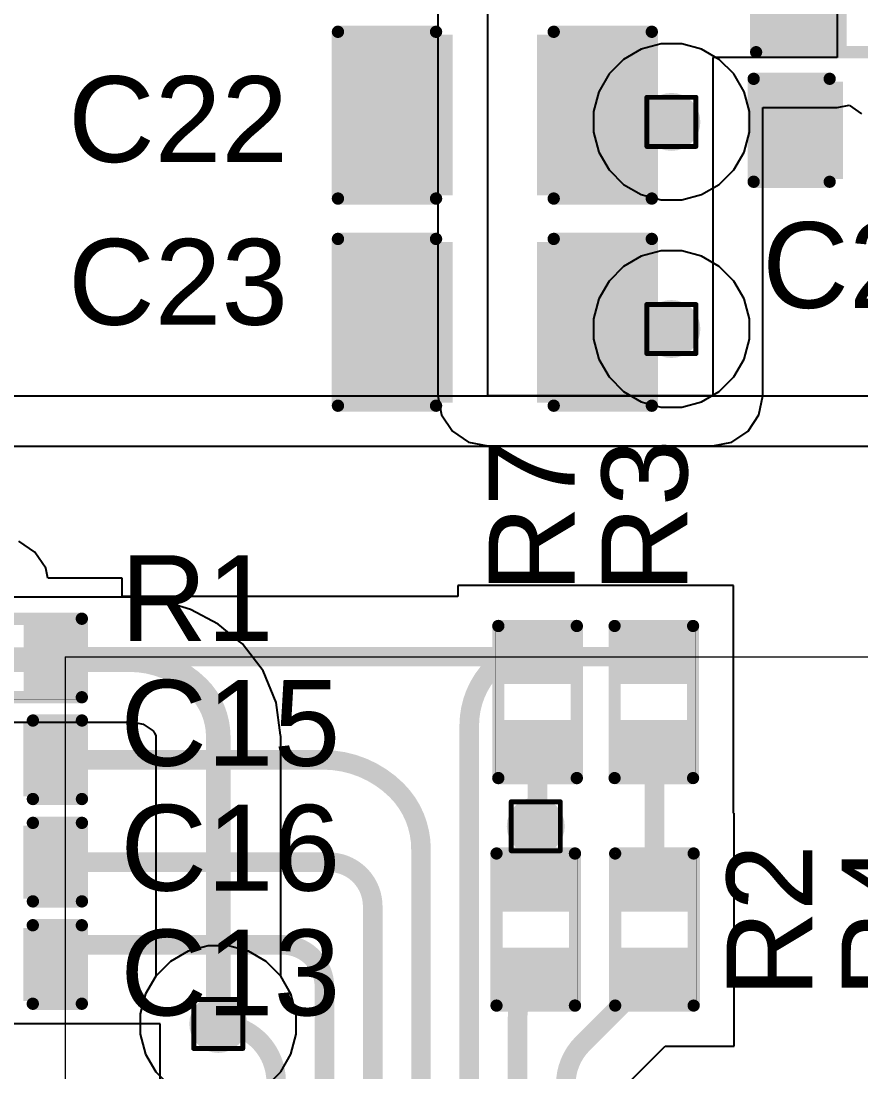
# Model space of a CAD drawing. Header units: inches. Extents: x -36 to 438, y -63 to 73.
# Drawn here: x 6.37 to 15.07, y 29.89 to 40.77 of the extents above; entities that cross this region are included whole.
import ezdxf

# ---------------------------------------------------------------- set-up
doc = ezdxf.new("R2010")
doc.units = ezdxf.units.IN
for name, color, linetype in [('Bottom Layer', 5, 'Continuous'), ('Drill Drawing', 1, 'Continuous'), ('Fabrication', 76, 'Continuous'), ('Ground', 16, 'Continuous'), ('Power 3V3', 76, 'Continuous'), ('Top Layer', 1, 'Continuous'), ('Top Overlay', 2, 'Continuous'), ('Top Paste', 8, 'Continuous'), ('Top Solder', 216, 'Continuous'), ('Via Holes', 16, 'Continuous')]:
    doc.layers.add(name, color=color, linetype=linetype)
doc.styles.add('Arial', font='', dxfattribs={"height": 0.2})
doc.styles.get('Arial').set_extended_font_data('Arial')

msp = doc.modelspace()

# ---------------------------------------------------------------- hatches: boundary and pattern name
at = {"layer": 'Bottom Layer'}
h = msp.add_hatch(color=5, dxfattribs=at)
edge = h.paths.add_edge_path()
edge.add_arc((13.106, 39.724), 0.3, 0, 360)
h = msp.add_hatch(color=5, dxfattribs=at)
edge = h.paths.add_edge_path()
edge.add_arc((13.106, 37.579), 0.3, 0, 360)
h = msp.add_hatch(color=5, dxfattribs=at)
edge = h.paths.add_edge_path()
edge.add_arc((11.701, 32.43), 0.3, 0, 360)
h = msp.add_hatch(color=5, dxfattribs=at)
edge = h.paths.add_edge_path()
edge.add_arc((8.412, 30.383), 0.3, 0, 360)
at = {"layer": 'Ground'}
h = msp.add_hatch(color=16, dxfattribs=at)
edge = h.paths.add_edge_path()
edge.add_arc((13.106, 39.724), 0.3, 0, 360)
h = msp.add_hatch(color=16, dxfattribs=at)
edge = h.paths.add_edge_path()
edge.add_arc((13.106, 37.579), 0.3, 0, 360)
h = msp.add_hatch(color=16, dxfattribs=at)
edge = h.paths.add_edge_path()
edge.add_arc((11.701, 32.43), 0.3, 0, 360)
h = msp.add_hatch(color=16, dxfattribs=at)
edge = h.paths.add_edge_path()
edge.add_arc((8.412, 30.383), 0.3, 0, 360)
at = {"layer": 'Power 3V3'}
h = msp.add_hatch(color=76, dxfattribs=at)
edge = h.paths.add_edge_path()
edge.add_arc((13.106, 39.724), 0.3, 0, 360)
h = msp.add_hatch(color=76, dxfattribs=at)
edge = h.paths.add_edge_path()
edge.add_arc((13.106, 37.579), 0.3, 0, 360)
h = msp.add_hatch(color=76, dxfattribs=at)
edge = h.paths.add_edge_path()
edge.add_arc((11.701, 32.43), 0.3, 0, 360)
h = msp.add_hatch(color=76, dxfattribs=at)
edge = h.paths.add_edge_path()
edge.add_arc((8.412, 30.383), 0.3, 0, 360)
at = {"layer": 'Top Layer'}
for points in [[(14.06, 40.535), (14.06, 41.424), (14.822, 41.424), (14.822, 40.535)], [(9.753, 40.556), (10.769, 40.556), (10.769, 39.032), (9.753, 39.032)], [(11.785, 40.556), (12.801, 40.556), (12.801, 39.032), (11.785, 39.032)], [(14.822, 40.082), (14.822, 39.193), (14.06, 39.193), (14.06, 40.082)], [(9.753, 38.411), (10.769, 38.411), (10.769, 36.887), (9.753, 36.887)], [(11.785, 38.411), (12.801, 38.411), (12.801, 36.887), (11.785, 36.887)], [(6.453, 33.855), (6.453, 34.49), (6.91, 34.49), (6.91, 33.855)], [(11.402, 34.415), (12.037, 34.415), (12.037, 33.958), (11.402, 33.958)], [(13.241, 33.958), (12.606, 33.958), (12.606, 34.415), (13.241, 34.415)], [(6.454, 32.801), (6.454, 33.436), (6.911, 33.436), (6.911, 32.801)], [(11.402, 33.475), (12.037, 33.475), (12.037, 33.018), (11.402, 33.018)], [(13.241, 33.018), (12.606, 33.018), (12.606, 33.475), (13.241, 33.475)], [(6.454, 31.741), (6.454, 32.376), (6.911, 32.376), (6.911, 31.741)], [(12.018, 31.602), (11.383, 31.602), (11.383, 32.059), (12.018, 32.059)], [(13.248, 31.602), (12.613, 31.602), (12.613, 32.059), (13.248, 32.059)], [(6.453, 30.681), (6.453, 31.316), (6.91, 31.316), (6.91, 30.681)], [(12.018, 30.662), (11.383, 30.662), (11.383, 31.119), (12.018, 31.119)], [(13.248, 30.662), (12.613, 30.662), (12.613, 31.119), (13.248, 31.119)]]:
    msp.add_hatch(color=1, dxfattribs=at).paths.add_polyline_path(points)
h = msp.add_hatch(color=1, dxfattribs=at)
edge = h.paths.add_edge_path()
edge.add_arc((13.106, 39.724), 0.3, 0, 360)
h = msp.add_hatch(color=1, dxfattribs=at)
edge = h.paths.add_edge_path()
edge.add_arc((13.106, 37.579), 0.3, 0, 360)
h = msp.add_hatch(color=1, dxfattribs=at)
edge = h.paths.add_edge_path()
edge.add_arc((11.701, 32.43), 0.3, 0, 360)
h = msp.add_hatch(color=1, dxfattribs=at)
edge = h.paths.add_edge_path()
edge.add_arc((8.412, 30.383), 0.3, 0, 360)
at = {"layer": 'Top Paste'}
for points in [[(14.06, 40.535), (14.06, 41.424), (14.822, 41.424), (14.822, 40.535)], [(9.753, 40.556), (10.769, 40.556), (10.769, 39.032), (9.753, 39.032)], [(11.785, 40.556), (12.801, 40.556), (12.801, 39.032), (11.785, 39.032)], [(14.822, 40.082), (14.822, 39.193), (14.06, 39.193), (14.06, 40.082)], [(9.753, 38.411), (10.769, 38.411), (10.769, 36.887), (9.753, 36.887)], [(11.785, 38.411), (12.801, 38.411), (12.801, 36.887), (11.785, 36.887)], [(6.453, 33.855), (6.453, 34.49), (6.91, 34.49), (6.91, 33.855)], [(11.402, 34.415), (12.037, 34.415), (12.037, 33.958), (11.402, 33.958)], [(13.241, 33.958), (12.606, 33.958), (12.606, 34.415), (13.241, 34.415)], [(6.454, 32.801), (6.454, 33.436), (6.911, 33.436), (6.911, 32.801)], [(11.402, 33.475), (12.037, 33.475), (12.037, 33.018), (11.402, 33.018)], [(13.241, 33.018), (12.606, 33.018), (12.606, 33.475), (13.241, 33.475)], [(6.454, 31.741), (6.454, 32.376), (6.911, 32.376), (6.911, 31.741)], [(12.018, 31.602), (11.383, 31.602), (11.383, 32.059), (12.018, 32.059)], [(13.248, 31.602), (12.613, 31.602), (12.613, 32.059), (13.248, 32.059)], [(6.453, 30.681), (6.453, 31.316), (6.91, 31.316), (6.91, 30.681)], [(12.018, 30.662), (11.383, 30.662), (11.383, 31.119), (12.018, 31.119)], [(13.248, 30.662), (12.613, 30.662), (12.613, 31.119), (13.248, 31.119)]]:
    msp.add_hatch(color=8, dxfattribs=at).paths.add_polyline_path(points)
at = {"layer": 'Top Solder'}
for points in [[(13.958, 40.434), (13.958, 41.526), (14.923, 41.526), (14.923, 40.434)], [(9.683, 40.626), (10.839, 40.626), (10.839, 38.962), (9.683, 38.962)], [(11.715, 40.626), (12.871, 40.626), (12.871, 38.962), (11.715, 38.962)], [(14.882, 40.142), (14.882, 39.133), (14, 39.133), (14, 40.142)], [(9.683, 38.481), (10.839, 38.481), (10.839, 36.817), (9.683, 36.817)], [(11.715, 38.481), (12.871, 38.481), (12.871, 36.817), (11.715, 36.817)], [(6.398, 33.8), (6.398, 34.545), (6.965, 34.545), (6.965, 33.8)], [(11.347, 34.47), (12.092, 34.47), (12.092, 33.903), (11.347, 33.903)], [(13.296, 33.903), (12.551, 33.903), (12.551, 34.47), (13.296, 34.47)], [(11.347, 33.53), (12.092, 33.53), (12.092, 32.963), (11.347, 32.963)], [(13.296, 32.963), (12.551, 32.963), (12.551, 33.53), (13.296, 33.53)], [(6.394, 32.741), (6.394, 33.496), (6.971, 33.496), (6.971, 32.741)], [(6.394, 31.681), (6.394, 32.436), (6.971, 32.436), (6.971, 31.681)], [(12.073, 31.547), (11.328, 31.547), (11.328, 32.114), (12.073, 32.114)], [(13.303, 31.547), (12.558, 31.547), (12.558, 32.114), (13.303, 32.114)], [(6.393, 30.621), (6.393, 31.376), (6.97, 31.376), (6.97, 30.621)], [(12.073, 30.607), (11.328, 30.607), (11.328, 31.174), (12.073, 31.174)], [(13.303, 30.607), (12.558, 30.607), (12.558, 31.174), (13.303, 31.174)]]:
    msp.add_hatch(color=216, dxfattribs=at).paths.add_polyline_path(points)
at = {"layer": 'Via Holes'}
h = msp.add_hatch(color=7, dxfattribs=at)
edge = h.paths.add_edge_path()
edge.add_arc((13.106, 39.724), 0.15, 0, 360)
h = msp.add_hatch(color=7, dxfattribs=at)
edge = h.paths.add_edge_path()
edge.add_arc((13.106, 37.579), 0.15, 0, 360)
h = msp.add_hatch(color=7, dxfattribs=at)
edge = h.paths.add_edge_path()
edge.add_arc((11.701, 32.43), 0.15, 0, 360)
h = msp.add_hatch(color=7, dxfattribs=at)
edge = h.paths.add_edge_path()
edge.add_arc((8.412, 30.383), 0.15, 0, 360)

# ---------------------------------------------------------------- linework, layer by layer
at = {"layer": 'Bottom Layer'}
for p, q in [((13, 40.532), (12.794, 40.477)), ((13.213, 40.532), (13, 40.532)), ((13.418, 40.477), (13.213, 40.532)), ((12.794, 40.477), (12.61, 40.37)), ((13.602, 40.37), (13.418, 40.477)), ((12.61, 40.37), (12.46, 40.22)), ((13.753, 40.22), (13.602, 40.37)), ((12.46, 40.22), (12.353, 40.036)), ((13.859, 40.036), (13.753, 40.22)), ((12.353, 40.036), (12.298, 39.83)), ((13.914, 39.83), (13.859, 40.036)), ((12.298, 39.83), (12.298, 39.618)), ((13.914, 39.618), (13.914, 39.83)), ((12.298, 39.618), (12.353, 39.412)), ((13.859, 39.412), (13.914, 39.618)), ((12.353, 39.412), (12.46, 39.228)), ((13.753, 39.228), (13.859, 39.412)), ((12.46, 39.228), (12.61, 39.077)), ((13.602, 39.077), (13.753, 39.228)), ((12.61, 39.077), (12.794, 38.971)), ((13.418, 38.971), (13.602, 39.077)), ((12.794, 38.971), (13, 38.916)), ((13.213, 38.916), (13.418, 38.971)), ((13, 38.916), (13.213, 38.916)), ((12.794, 38.332), (12.61, 38.225)), ((13, 38.387), (12.794, 38.332)), ((13.213, 38.387), (13, 38.387)), ((13.418, 38.332), (13.213, 38.387)), ((13.602, 38.225), (13.418, 38.332)), ((12.61, 38.225), (12.46, 38.075)), ((13.753, 38.075), (13.602, 38.225)), ((12.46, 38.075), (12.353, 37.891)), ((13.859, 37.891), (13.753, 38.075)), ((12.353, 37.891), (12.298, 37.685)), ((13.914, 37.685), (13.859, 37.891)), ((12.298, 37.685), (12.298, 37.473)), ((13.914, 37.473), (13.914, 37.685)), ((12.298, 37.473), (12.353, 37.267)), ((13.859, 37.267), (13.914, 37.473)), ((12.353, 37.267), (12.46, 37.083)), ((13.753, 37.083), (13.859, 37.267)), ((12.46, 37.083), (12.61, 36.932)), ((13.602, 36.932), (13.753, 37.083)), ((12.61, 36.932), (12.794, 36.826)), ((13.418, 36.826), (13.602, 36.932)), ((12.794, 36.826), (13, 36.771)), ((13.213, 36.771), (13.418, 36.826)), ((13, 36.771), (13.213, 36.771)), ((8.1, 31.136), (7.916, 31.029)), ((8.306, 31.191), (8.1, 31.136)), ((8.519, 31.191), (8.306, 31.191)), ((8.724, 31.136), (8.519, 31.191)), ((8.908, 31.029), (8.724, 31.136)), ((7.916, 31.029), (7.766, 30.879)), ((9.059, 30.879), (8.908, 31.029)), ((7.766, 30.879), (7.659, 30.695)), ((9.165, 30.695), (9.059, 30.879)), ((7.659, 30.695), (7.604, 30.489)), ((9.22, 30.489), (9.165, 30.695)), ((7.604, 30.489), (7.604, 30.276)), ((9.22, 30.276), (9.22, 30.489)), ((7.604, 30.276), (7.659, 30.071)), ((9.165, 30.071), (9.22, 30.276)), ((7.659, 30.071), (7.766, 29.887)), ((9.059, 29.887), (9.165, 30.071)), ((7.766, 29.887), (7.916, 29.736)), ((8.908, 29.736), (9.059, 29.887))]:
    msp.add_line(p, q, dxfattribs=at)
at = {"layer": 'Drill Drawing'}
for points in [[(12.852, 39.978, 0.0508, 0.0508, 0), (13.36, 39.978, 0.0508, 0.0508, 0)], [(12.852, 39.47, 0.0508, 0.0508, 0), (12.852, 39.978, 0.0508, 0.0508, 0)], [(13.36, 39.47, 0.0508, 0.0508, 0), (13.36, 39.978, 0.0508, 0.0508, 0)], [(12.852, 39.47, 0.0508, 0.0508, 0), (13.36, 39.47, 0.0508, 0.0508, 0)], [(12.852, 37.833, 0.0508, 0.0508, 0), (13.36, 37.833, 0.0508, 0.0508, 0)], [(12.852, 37.325, 0.0508, 0.0508, 0), (12.852, 37.833, 0.0508, 0.0508, 0)], [(13.36, 37.325, 0.0508, 0.0508, 0), (13.36, 37.833, 0.0508, 0.0508, 0)], [(12.852, 37.325, 0.0508, 0.0508, 0), (13.36, 37.325, 0.0508, 0.0508, 0)], [(11.447, 32.684, 0.0508, 0.0508, 0), (11.955, 32.684, 0.0508, 0.0508, 0)], [(11.447, 32.176, 0.0508, 0.0508, 0), (11.447, 32.684, 0.0508, 0.0508, 0)], [(11.955, 32.176, 0.0508, 0.0508, 0), (11.955, 32.684, 0.0508, 0.0508, 0)], [(11.447, 32.176, 0.0508, 0.0508, 0), (11.955, 32.176, 0.0508, 0.0508, 0)], [(8.158, 30.637, 0.0508, 0.0508, 0), (8.666, 30.637, 0.0508, 0.0508, 0)], [(8.158, 30.129, 0.0508, 0.0508, 0), (8.158, 30.637, 0.0508, 0.0508, 0)], [(8.666, 30.129, 0.0508, 0.0508, 0), (8.666, 30.637, 0.0508, 0.0508, 0)], [(8.158, 30.129, 0.0508, 0.0508, 0), (8.666, 30.129, 0.0508, 0.0508, 0)]]:
    msp.add_lwpolyline(points, format="xyseb", dxfattribs=at)
for points in [[(12.839, 39.978, 0.0254, 0.0254, 1), (12.865, 39.978, 0.0254, 0.0254, 1)], [(12.839, 39.978, 0.0254, 0.0254, 1), (12.865, 39.978, 0.0254, 0.0254, 1)], [(13.347, 39.978, 0.0254, 0.0254, 1), (13.373, 39.978, 0.0254, 0.0254, 1)], [(13.347, 39.978, 0.0254, 0.0254, 1), (13.373, 39.978, 0.0254, 0.0254, 1)], [(12.839, 39.47, 0.0254, 0.0254, 1), (12.865, 39.47, 0.0254, 0.0254, 1)], [(12.839, 39.47, 0.0254, 0.0254, 1), (12.865, 39.47, 0.0254, 0.0254, 1)], [(13.347, 39.47, 0.0254, 0.0254, 1), (13.373, 39.47, 0.0254, 0.0254, 1)], [(13.347, 39.47, 0.0254, 0.0254, 1), (13.373, 39.47, 0.0254, 0.0254, 1)], [(12.839, 37.833, 0.0254, 0.0254, 1), (12.865, 37.833, 0.0254, 0.0254, 1)], [(12.839, 37.833, 0.0254, 0.0254, 1), (12.865, 37.833, 0.0254, 0.0254, 1)], [(13.347, 37.833, 0.0254, 0.0254, 1), (13.373, 37.833, 0.0254, 0.0254, 1)], [(13.347, 37.833, 0.0254, 0.0254, 1), (13.373, 37.833, 0.0254, 0.0254, 1)], [(12.839, 37.325, 0.0254, 0.0254, 1), (12.865, 37.325, 0.0254, 0.0254, 1)], [(12.839, 37.325, 0.0254, 0.0254, 1), (12.865, 37.325, 0.0254, 0.0254, 1)], [(13.347, 37.325, 0.0254, 0.0254, 1), (13.373, 37.325, 0.0254, 0.0254, 1)], [(13.347, 37.325, 0.0254, 0.0254, 1), (13.373, 37.325, 0.0254, 0.0254, 1)], [(11.434, 32.684, 0.0254, 0.0254, 1), (11.459, 32.684, 0.0254, 0.0254, 1)], [(11.434, 32.684, 0.0254, 0.0254, 1), (11.459, 32.684, 0.0254, 0.0254, 1)], [(11.942, 32.684, 0.0254, 0.0254, 1), (11.967, 32.684, 0.0254, 0.0254, 1)], [(11.942, 32.684, 0.0254, 0.0254, 1), (11.967, 32.684, 0.0254, 0.0254, 1)], [(11.434, 32.176, 0.0254, 0.0254, 1), (11.459, 32.176, 0.0254, 0.0254, 1)], [(11.434, 32.176, 0.0254, 0.0254, 1), (11.459, 32.176, 0.0254, 0.0254, 1)], [(11.942, 32.176, 0.0254, 0.0254, 1), (11.967, 32.176, 0.0254, 0.0254, 1)], [(11.942, 32.176, 0.0254, 0.0254, 1), (11.967, 32.176, 0.0254, 0.0254, 1)], [(8.145, 30.637, 0.0254, 0.0254, 1), (8.171, 30.637, 0.0254, 0.0254, 1)], [(8.145, 30.637, 0.0254, 0.0254, 1), (8.171, 30.637, 0.0254, 0.0254, 1)], [(8.653, 30.637, 0.0254, 0.0254, 1), (8.679, 30.637, 0.0254, 0.0254, 1)], [(8.653, 30.637, 0.0254, 0.0254, 1), (8.679, 30.637, 0.0254, 0.0254, 1)], [(8.145, 30.129, 0.0254, 0.0254, 1), (8.171, 30.129, 0.0254, 0.0254, 1)], [(8.145, 30.129, 0.0254, 0.0254, 1), (8.171, 30.129, 0.0254, 0.0254, 1)], [(8.653, 30.129, 0.0254, 0.0254, 1), (8.679, 30.129, 0.0254, 0.0254, 1)], [(8.653, 30.129, 0.0254, 0.0254, 1), (8.679, 30.129, 0.0254, 0.0254, 1)]]:
    msp.add_lwpolyline(points, format="xyseb", close=True, dxfattribs=at)
at = {"layer": 'Fabrication'}
for points in [[(6.827, 34.183, 0.0127, 0.0127, 0), (24.627, 34.183, 0.0127, 0.0127, 0)], [(6.827, 14.583, 0.0127, 0.0127, 0), (6.827, 34.183, 0.0127, 0.0127, 0)], [(6.827, 34.183, 0.0127, 0.0127, 0), (24.627, 34.183, 0.0127, 0.0127, 0)], [(6.827, 14.583, 0.0127, 0.0127, 0), (6.827, 34.183, 0.0127, 0.0127, 0)]]:
    msp.add_lwpolyline(points, format="xyseb", dxfattribs=at)
msp.add_lwpolyline([(6.824, 34.183, 0.00635, 0.00635, 1), (6.83, 34.183, 0.00635, 0.00635, 1)], format="xyseb", close=True, dxfattribs=at)
msp.add_lwpolyline([(6.824, 34.183, 0.00635, 0.00635, 1), (6.83, 34.183, 0.00635, 0.00635, 1)], format="xyseb", close=True, dxfattribs=at)
msp.add_lwpolyline([(6.824, 34.183, 0.00635, 0.00635, 1), (6.83, 34.183, 0.00635, 0.00635, 1)], format="xyseb", close=True, dxfattribs=at)
msp.add_lwpolyline([(6.824, 34.183, 0.00635, 0.00635, 1), (6.83, 34.183, 0.00635, 0.00635, 1)], format="xyseb", close=True, dxfattribs=at)
at = {"layer": 'Ground'}
for p, q in [((13, 40.532), (12.794, 40.477)), ((13.213, 40.532), (13, 40.532)), ((13.418, 40.477), (13.213, 40.532)), ((12.794, 40.477), (12.61, 40.37)), ((13.602, 40.37), (13.418, 40.477)), ((12.61, 40.37), (12.46, 40.22)), ((13.753, 40.22), (13.602, 40.37)), ((12.46, 40.22), (12.353, 40.036)), ((13.859, 40.036), (13.753, 40.22)), ((12.353, 40.036), (12.298, 39.83)), ((13.914, 39.83), (13.859, 40.036)), ((12.298, 39.83), (12.298, 39.618)), ((13.914, 39.618), (13.914, 39.83)), ((12.298, 39.618), (12.353, 39.412)), ((13.859, 39.412), (13.914, 39.618)), ((12.353, 39.412), (12.46, 39.228)), ((13.753, 39.228), (13.859, 39.412)), ((12.46, 39.228), (12.61, 39.077)), ((13.602, 39.077), (13.753, 39.228)), ((12.61, 39.077), (12.794, 38.971)), ((13.418, 38.971), (13.602, 39.077)), ((12.794, 38.971), (13, 38.916)), ((13.213, 38.916), (13.418, 38.971)), ((13, 38.916), (13.213, 38.916)), ((12.794, 38.332), (12.61, 38.225)), ((13, 38.387), (12.794, 38.332)), ((13.213, 38.387), (13, 38.387)), ((13.418, 38.332), (13.213, 38.387)), ((13.602, 38.225), (13.418, 38.332)), ((12.61, 38.225), (12.46, 38.075)), ((13.753, 38.075), (13.602, 38.225)), ((12.46, 38.075), (12.353, 37.891)), ((13.859, 37.891), (13.753, 38.075)), ((12.353, 37.891), (12.298, 37.685)), ((13.914, 37.685), (13.859, 37.891)), ((12.298, 37.685), (12.298, 37.473)), ((13.914, 37.473), (13.914, 37.685)), ((12.298, 37.473), (12.353, 37.267)), ((13.859, 37.267), (13.914, 37.473)), ((12.353, 37.267), (12.46, 37.083)), ((13.753, 37.083), (13.859, 37.267)), ((12.46, 37.083), (12.61, 36.932)), ((13.602, 36.932), (13.753, 37.083)), ((12.61, 36.932), (12.794, 36.826)), ((13.418, 36.826), (13.602, 36.932)), ((12.794, 36.826), (13, 36.771)), ((13.213, 36.771), (13.418, 36.826)), ((13, 36.771), (13.213, 36.771)), ((8.1, 31.136), (7.916, 31.029)), ((8.306, 31.191), (8.1, 31.136)), ((8.519, 31.191), (8.306, 31.191)), ((8.724, 31.136), (8.519, 31.191)), ((8.908, 31.029), (8.724, 31.136)), ((7.916, 31.029), (7.766, 30.879)), ((9.059, 30.879), (8.908, 31.029)), ((7.766, 30.879), (7.659, 30.695)), ((9.165, 30.695), (9.059, 30.879)), ((7.659, 30.695), (7.604, 30.489)), ((9.22, 30.489), (9.165, 30.695)), ((7.604, 30.489), (7.604, 30.276)), ((9.22, 30.276), (9.22, 30.489)), ((7.604, 30.276), (7.659, 30.071)), ((9.165, 30.071), (9.22, 30.276)), ((7.659, 30.071), (7.766, 29.887)), ((9.059, 29.887), (9.165, 30.071)), ((7.766, 29.887), (7.916, 29.736)), ((8.908, 29.736), (9.059, 29.887))]:
    msp.add_line(p, q, dxfattribs=at)
at = {"layer": 'Power 3V3'}
for p, q in [((18.749, 36.884), (0.518, 36.884)), ((0.518, 36.366), (18.232, 36.366)), ((7.496, 34.803), (5.625, 34.803)), ((7.541, 34.794), (7.496, 34.803)), ((7.817, 34.767), (7.541, 34.794)), ((8.125, 34.673), (7.817, 34.767)), ((8.41, 34.521), (8.125, 34.673)), ((8.624, 34.345), (8.41, 34.521)), ((8.662, 34.319), (8.624, 34.345)), ((8.669, 34.309), (8.662, 34.319)), ((8.877, 34.038), (8.669, 34.309)), ((9.013, 33.711), (8.877, 34.038)), ((9.057, 33.372), (9.013, 33.711)), ((5.625, 33.508), (7.496, 33.508)), ((7.496, 33.508), (7.512, 33.511)), ((7.512, 33.511), (7.634, 33.487)), ((7.634, 33.487), (7.737, 33.418)), ((7.737, 33.418), (7.746, 33.404)), ((7.746, 33.404), (7.753, 33.399)), ((7.753, 33.399), (7.766, 33.368)), ((7.766, 33.368), (7.765, 33.36)), ((7.765, 33.36), (7.765, 30.877)), ((9.06, 33.36), (9.057, 33.372)), ((9.06, 30.877), (9.06, 33.36)), ((7.765, 30.877), (7.659, 30.695)), ((9.165, 30.695), (9.06, 30.877)), ((7.659, 30.695), (7.604, 30.489)), ((9.22, 30.489), (9.165, 30.695)), ((7.604, 30.489), (7.604, 30.276)), ((9.22, 30.276), (9.22, 30.489)), ((7.604, 30.276), (7.659, 30.071)), ((9.165, 30.071), (9.22, 30.276)), ((7.659, 30.071), (7.766, 29.887)), ((9.059, 29.887), (9.165, 30.071)), ((7.766, 29.887), (7.916, 29.736)), ((8.908, 29.736), (9.059, 29.887))]:
    msp.add_line(p, q, dxfattribs=at)
for points in [[(5.131, 34.155, 0.254, 0.254, 0), (7.496, 34.155, 0.254, 0.254, 0)], [(7.496, 34.155, 0.254, 0.254, -0.198912), (8.204, 33.862, 0.254, 0.254, 0)], [(8.204, 33.862, 0.254, 0.254, -0.198912), (8.412, 33.36, 0.254, 0.254, 0)], [(8.412, 30.383, 0.254, 0.254, 0), (8.412, 33.36, 0.254, 0.254, 0)]]:
    msp.add_lwpolyline(points, format="xyseb", dxfattribs=at)
for points in [[(7.432, 34.155, 0.127, 0.127, 1), (7.559, 34.155, 0.127, 0.127, 1)], [(7.432, 34.155, 0.127, 0.127, 1), (7.559, 34.155, 0.127, 0.127, 1)], [(8.141, 33.862, 0.127, 0.127, 1), (8.268, 33.862, 0.127, 0.127, 1)], [(8.141, 33.862, 0.127, 0.127, 1), (8.268, 33.862, 0.127, 0.127, 1)], [(8.349, 33.36, 0.127, 0.127, 1), (8.476, 33.36, 0.127, 0.127, 1)], [(8.349, 33.36, 0.127, 0.127, 1), (8.476, 33.36, 0.127, 0.127, 1)], [(8.349, 30.383, 0.127, 0.127, 1), (8.476, 30.383, 0.127, 0.127, 1)]]:
    msp.add_lwpolyline(points, format="xyseb", close=True, dxfattribs=at)
at = {"layer": 'Top Layer'}
for p, q in [((10.685, 42.751), (10.685, 36.887)), ((11.203, 36.887), (11.203, 42.751)), ((14.822, 41.696), (14.822, 40.389)), ((14.822, 40.389), (13.534, 40.389)), ((13.534, 40.389), (13.534, 36.887)), ((14.052, 36.887), (14.052, 39.872)), ((14.052, 39.872), (14.822, 39.872)), ((14.822, 39.872), (14.949, 39.897)), ((14.949, 39.897), (15.076, 39.807)), ((10.685, 36.887), (10.724, 36.689)), ((13.534, 36.887), (11.203, 36.887)), ((14.013, 36.689), (14.052, 36.887)), ((10.724, 36.689), (10.837, 36.521)), ((13.9, 36.521), (14.013, 36.689)), ((10.837, 36.521), (11.005, 36.408)), ((13.732, 36.408), (13.9, 36.521)), ((11.005, 36.408), (11.203, 36.369)), ((11.203, 36.369), (13.534, 36.369)), ((13.534, 36.369), (13.732, 36.408)), ((6.513, 35.269), (6.345, 35.382)), ((6.625, 35.101), (6.513, 35.269)), ((6.646, 34.998), (6.625, 35.101)), ((7.418, 34.998), (6.646, 34.998)), ((7.418, 34.808), (7.418, 34.998)), ((12.098, 34.923), (10.894, 34.923)), ((10.894, 34.923), (10.894, 34.808)), ((13.749, 34.923), (12.098, 34.923)), ((12.098, 34.923), (12.098, 34.923)), ((13.749, 33.45), (13.749, 34.923)), ((10.894, 34.808), (7.418, 34.808)), ((13.749, 32.567), (13.749, 33.45)), ((13.756, 32.567), (13.749, 32.567)), ((13.756, 31.094), (13.756, 32.567)), ((13.756, 30.154), (13.756, 31.094)), ((7.812, 30.383), (6.147, 30.383)), ((7.812, 29.783), (7.812, 30.383)), ((12.64, 29.753), (13.041, 30.154)), ((13.041, 30.154), (13.756, 30.154))]:
    msp.add_line(p, q, dxfattribs=at)
for points in [[(6.681, 34.186, 0.203, 0.203, 0), (11.608, 34.186, 0.203, 0.203, 0)], [(6.681, 34.173, 0.203, 0.203, 0), (6.681, 34.186, 0.203, 0.203, 0)], [(11.311, 34.127, 0.203, 0.203, -0.097964), (11.608, 34.186, 0.203, 0.203, 0)], [(11.608, 34.186, 0.203, 0.203, 0), (11.72, 34.186, 0.203, 0.203, 0)], [(11.72, 34.186, 0.203, 0.203, 0), (12.924, 34.186, 0.203, 0.203, 0)], [(11.012, 33.475, 0.203, 0.203, -0.198912), (11.262, 34.079, 0.203, 0.203, 0)], [(11.262, 34.079, 0.203, 0.203, 0), (11.311, 34.127, 0.203, 0.203, 0)], [(11.012, 29.425, 0.203, 0.203, 0), (11.012, 33.475, 0.203, 0.203, 0)], [(11.72, 32.43, 0.203, 0.203, 0), (11.72, 33.246, 0.203, 0.203, 0)], [(12.924, 33.246, 0.203, 0.203, 0), (12.93, 33.24, 0.203, 0.203, 0)], [(12.93, 31.83, 0.203, 0.203, 0), (12.93, 33.24, 0.203, 0.203, 0)], [(6.682, 33.118, 0.203, 0.203, 0), (9.495, 33.118, 0.203, 0.203, 0)], [(9.495, 33.118, 0.203, 0.203, -0.198912), (10.261, 32.801, 0.203, 0.203, 0)], [(10.261, 32.801, 0.203, 0.203, -0.198912), (10.512, 32.196, 0.203, 0.203, 0)], [(11.701, 31.83, 0.203, 0.203, 0), (11.701, 32.43, 0.203, 0.203, 0)], [(10.512, 29.425, 0.203, 0.203, 0), (10.512, 32.196, 0.203, 0.203, 0)], [(6.683, 32.058, 0.203, 0.203, 0), (9.555, 32.058, 0.203, 0.203, 0)], [(9.555, 32.058, 0.203, 0.203, -0.414214), (10.012, 31.602, 0.203, 0.203, 0)], [(10.012, 29.425, 0.203, 0.203, 0), (10.012, 31.602, 0.203, 0.203, 0)], [(6.682, 30.998, 0.203, 0.203, -0.414214), (6.885, 31.202, 0.203, 0.203, 0)], [(6.885, 31.202, 0.203, 0.203, 0), (9.078, 31.202, 0.203, 0.203, 0)], [(9.078, 31.202, 0.203, 0.203, -0.414214), (9.512, 30.767, 0.203, 0.203, 0)], [(11.512, 30.435, 0.203, 0.203, -0.198912), (11.701, 30.89, 0.203, 0.203, 0)], [(12.187, 30.179, 0.203, 0.203, 0), (12.877, 30.868, 0.203, 0.203, 0)], [(12.877, 30.868, 0.203, 0.203, -0.198912), (12.93, 30.89, 0.203, 0.203, 0)], [(9.512, 29.425, 0.203, 0.203, 0), (9.512, 30.767, 0.203, 0.203, 0)], [(8.412, 30.383, 0.203, 0.203, -0.414214), (9.012, 29.783, 0.203, 0.203, 0)], [(11.512, 29.425, 0.203, 0.203, 0), (11.512, 30.435, 0.203, 0.203, 0)], [(12.012, 29.756, 0.203, 0.203, -0.198912), (12.187, 30.179, 0.203, 0.203, 0)]]:
    msp.add_lwpolyline(points, format="xyseb", dxfattribs=at)
for points in [[(6.631, 34.186, 0.102, 0.102, 1), (6.732, 34.186, 0.102, 0.102, 1)], [(6.631, 34.186, 0.102, 0.102, 1), (6.732, 34.186, 0.102, 0.102, 1)], [(11.557, 34.186, 0.102, 0.102, 1), (11.659, 34.186, 0.102, 0.102, 1)], [(11.557, 34.186, 0.102, 0.102, 1), (11.659, 34.186, 0.102, 0.102, 1)], [(11.557, 34.186, 0.102, 0.102, 1), (11.659, 34.186, 0.102, 0.102, 1)], [(11.669, 34.186, 0.102, 0.102, 1), (11.77, 34.186, 0.102, 0.102, 1)], [(11.669, 34.186, 0.102, 0.102, 1), (11.77, 34.186, 0.102, 0.102, 1)], [(12.873, 34.186, 0.102, 0.102, 1), (12.975, 34.186, 0.102, 0.102, 1)], [(6.631, 34.173, 0.102, 0.102, 1), (6.732, 34.173, 0.102, 0.102, 1)], [(11.212, 34.079, 0.102, 0.102, 1), (11.313, 34.079, 0.102, 0.102, 1)], [(11.212, 34.079, 0.102, 0.102, 1), (11.313, 34.079, 0.102, 0.102, 1)], [(11.26, 34.127, 0.102, 0.102, 1), (11.361, 34.127, 0.102, 0.102, 1)], [(11.26, 34.127, 0.102, 0.102, 1), (11.361, 34.127, 0.102, 0.102, 1)], [(10.961, 33.475, 0.102, 0.102, 1), (11.063, 33.475, 0.102, 0.102, 1)], [(10.961, 33.475, 0.102, 0.102, 1), (11.063, 33.475, 0.102, 0.102, 1)], [(11.669, 33.246, 0.102, 0.102, 1), (11.77, 33.246, 0.102, 0.102, 1)], [(12.873, 33.246, 0.102, 0.102, 1), (12.975, 33.246, 0.102, 0.102, 1)], [(12.879, 33.24, 0.102, 0.102, 1), (12.981, 33.24, 0.102, 0.102, 1)], [(12.879, 33.24, 0.102, 0.102, 1), (12.981, 33.24, 0.102, 0.102, 1)], [(6.631, 33.118, 0.102, 0.102, 1), (6.733, 33.118, 0.102, 0.102, 1)], [(9.444, 33.118, 0.102, 0.102, 1), (9.546, 33.118, 0.102, 0.102, 1)], [(9.444, 33.118, 0.102, 0.102, 1), (9.546, 33.118, 0.102, 0.102, 1)], [(10.211, 32.801, 0.102, 0.102, 1), (10.312, 32.801, 0.102, 0.102, 1)], [(10.211, 32.801, 0.102, 0.102, 1), (10.312, 32.801, 0.102, 0.102, 1)], [(11.65, 32.43, 0.102, 0.102, 1), (11.752, 32.43, 0.102, 0.102, 1)], [(11.669, 32.43, 0.102, 0.102, 1), (11.77, 32.43, 0.102, 0.102, 1)], [(10.461, 32.196, 0.102, 0.102, 1), (10.563, 32.196, 0.102, 0.102, 1)], [(10.461, 32.196, 0.102, 0.102, 1), (10.563, 32.196, 0.102, 0.102, 1)], [(6.632, 32.058, 0.102, 0.102, 1), (6.733, 32.058, 0.102, 0.102, 1)], [(9.504, 32.058, 0.102, 0.102, 1), (9.606, 32.058, 0.102, 0.102, 1)], [(9.504, 32.058, 0.102, 0.102, 1), (9.606, 32.058, 0.102, 0.102, 1)], [(11.65, 31.83, 0.102, 0.102, 1), (11.752, 31.83, 0.102, 0.102, 1)], [(12.879, 31.83, 0.102, 0.102, 1), (12.981, 31.83, 0.102, 0.102, 1)], [(9.961, 31.602, 0.102, 0.102, 1), (10.063, 31.602, 0.102, 0.102, 1)], [(9.961, 31.602, 0.102, 0.102, 1), (10.063, 31.602, 0.102, 0.102, 1)], [(6.834, 31.202, 0.102, 0.102, 1), (6.936, 31.202, 0.102, 0.102, 1)], [(6.834, 31.202, 0.102, 0.102, 1), (6.936, 31.202, 0.102, 0.102, 1)], [(9.027, 31.202, 0.102, 0.102, 1), (9.128, 31.202, 0.102, 0.102, 1)], [(9.027, 31.202, 0.102, 0.102, 1), (9.128, 31.202, 0.102, 0.102, 1)], [(6.631, 30.998, 0.102, 0.102, 1), (6.732, 30.998, 0.102, 0.102, 1)], [(11.65, 30.89, 0.102, 0.102, 1), (11.752, 30.89, 0.102, 0.102, 1)], [(12.826, 30.868, 0.102, 0.102, 1), (12.928, 30.868, 0.102, 0.102, 1)], [(12.826, 30.868, 0.102, 0.102, 1), (12.928, 30.868, 0.102, 0.102, 1)], [(12.879, 30.89, 0.102, 0.102, 1), (12.981, 30.89, 0.102, 0.102, 1)], [(9.461, 30.767, 0.102, 0.102, 1), (9.563, 30.767, 0.102, 0.102, 1)], [(9.461, 30.767, 0.102, 0.102, 1), (9.563, 30.767, 0.102, 0.102, 1)], [(8.361, 30.383, 0.102, 0.102, 1), (8.463, 30.383, 0.102, 0.102, 1)], [(11.461, 30.435, 0.102, 0.102, 1), (11.563, 30.435, 0.102, 0.102, 1)], [(11.461, 30.435, 0.102, 0.102, 1), (11.563, 30.435, 0.102, 0.102, 1)], [(12.136, 30.179, 0.102, 0.102, 1), (12.238, 30.179, 0.102, 0.102, 1)], [(12.136, 30.179, 0.102, 0.102, 1), (12.238, 30.179, 0.102, 0.102, 1)]]:
    msp.add_lwpolyline(points, format="xyseb", close=True, dxfattribs=at)
at = {"layer": 'Top Overlay'}
for points in [[(13.984, 40.446, 0.127, 0.127, 0), (13.984, 41.513, 0.127, 0.127, 0)], [(9.652, 40.657, 0.127, 0.127, 0), (10.668, 40.657, 0.127, 0.127, 0)], [(9.652, 38.93, 0.127, 0.127, 0), (9.652, 40.657, 0.127, 0.127, 0)], [(11.887, 40.657, 0.127, 0.127, 0), (12.903, 40.657, 0.127, 0.127, 0)], [(12.903, 38.93, 0.127, 0.127, 0), (12.903, 40.657, 0.127, 0.127, 0)], [(13.984, 40.446, 0.127, 0.127, 0), (16.422, 40.446, 0.127, 0.127, 0)], [(13.958, 39.104, 0.127, 0.127, 0), (13.958, 40.17, 0.127, 0.127, 0)], [(13.958, 40.17, 0.127, 0.127, 0), (14.746, 40.17, 0.127, 0.127, 0)], [(13.958, 39.104, 0.127, 0.127, 0), (14.746, 39.104, 0.127, 0.127, 0)], [(9.652, 38.93, 0.127, 0.127, 0), (10.668, 38.93, 0.127, 0.127, 0)], [(11.887, 38.93, 0.127, 0.127, 0), (12.903, 38.93, 0.127, 0.127, 0)], [(9.652, 38.512, 0.127, 0.127, 0), (10.668, 38.512, 0.127, 0.127, 0)], [(9.652, 36.785, 0.127, 0.127, 0), (9.652, 38.512, 0.127, 0.127, 0)], [(11.887, 38.512, 0.127, 0.127, 0), (12.903, 38.512, 0.127, 0.127, 0)], [(12.903, 36.785, 0.127, 0.127, 0), (12.903, 38.512, 0.127, 0.127, 0)], [(9.652, 36.785, 0.127, 0.127, 0), (10.668, 36.785, 0.127, 0.127, 0)], [(11.887, 36.785, 0.127, 0.127, 0), (12.903, 36.785, 0.127, 0.127, 0)], [(5.424, 34.579, 0.127, 0.127, 0), (6.999, 34.579, 0.127, 0.127, 0)], [(6.999, 33.766, 0.127, 0.127, 0), (6.999, 34.579, 0.127, 0.127, 0)], [(11.313, 34.504, 0.127, 0.127, 0), (12.126, 34.504, 0.127, 0.127, 0)], [(11.313, 32.929, 0.127, 0.127, 0), (11.313, 34.504, 0.127, 0.127, 0)], [(11.288, 32.903, 0.00323, 0.00323, 0), (11.288, 34.529, 0.00323, 0.00323, 0)], [(12.126, 32.929, 0.127, 0.127, 0), (12.126, 34.504, 0.127, 0.127, 0)], [(12.518, 32.929, 0.127, 0.127, 0), (12.518, 34.504, 0.127, 0.127, 0)], [(12.518, 34.504, 0.127, 0.127, 0), (13.33, 34.504, 0.127, 0.127, 0)], [(13.33, 32.929, 0.127, 0.127, 0), (13.33, 34.504, 0.127, 0.127, 0)], [(13.356, 32.903, 0.00323, 0.00323, 0), (13.356, 34.529, 0.00323, 0.00323, 0)], [(5.424, 33.766, 0.127, 0.127, 0), (6.999, 33.766, 0.127, 0.127, 0)], [(5.399, 33.741, 0.00323, 0.00323, 0), (7.024, 33.741, 0.00323, 0.00323, 0)], [(6.492, 33.525, 0.127, 0.127, 0), (7, 33.525, 0.127, 0.127, 0)], [(7, 32.712, 0.127, 0.127, 0), (7, 33.525, 0.127, 0.127, 0)], [(11.313, 32.929, 0.127, 0.127, 0), (12.126, 32.929, 0.127, 0.127, 0)], [(12.518, 32.929, 0.127, 0.127, 0), (13.33, 32.929, 0.127, 0.127, 0)], [(6.492, 32.712, 0.127, 0.127, 0), (7, 32.712, 0.127, 0.127, 0)], [(6.492, 32.465, 0.127, 0.127, 0), (7, 32.465, 0.127, 0.127, 0)], [(7, 31.652, 0.127, 0.127, 0), (7, 32.465, 0.127, 0.127, 0)], [(11.294, 30.573, 0.127, 0.127, 0), (11.294, 32.148, 0.127, 0.127, 0)], [(11.294, 32.148, 0.127, 0.127, 0), (12.107, 32.148, 0.127, 0.127, 0)], [(12.107, 30.573, 0.127, 0.127, 0), (12.107, 32.148, 0.127, 0.127, 0)], [(12.133, 30.547, 0.00323, 0.00323, 0), (12.133, 32.173, 0.00323, 0.00323, 0)], [(12.524, 30.573, 0.127, 0.127, 0), (12.524, 32.148, 0.127, 0.127, 0)], [(12.524, 32.148, 0.127, 0.127, 0), (13.337, 32.148, 0.127, 0.127, 0)], [(13.337, 30.573, 0.127, 0.127, 0), (13.337, 32.148, 0.127, 0.127, 0)], [(13.362, 30.547, 0.00323, 0.00323, 0), (13.362, 32.173, 0.00323, 0.00323, 0)], [(6.492, 31.652, 0.127, 0.127, 0), (7, 31.652, 0.127, 0.127, 0)], [(6.491, 31.405, 0.127, 0.127, 0), (6.999, 31.405, 0.127, 0.127, 0)], [(6.999, 31.405, 0.127, 0.127, 0), (6.999, 30.592, 0.127, 0.127, 0)], [(6.491, 30.592, 0.127, 0.127, 0), (6.999, 30.592, 0.127, 0.127, 0)], [(11.294, 30.573, 0.127, 0.127, 0), (12.107, 30.573, 0.127, 0.127, 0)], [(12.524, 30.573, 0.127, 0.127, 0), (13.337, 30.573, 0.127, 0.127, 0)]]:
    msp.add_lwpolyline(points, format="xyseb", dxfattribs=at)
for points in [[(9.62, 40.657, 0.0635, 0.0635, 1), (9.684, 40.657, 0.0635, 0.0635, 1)], [(9.62, 40.657, 0.0635, 0.0635, 1), (9.684, 40.657, 0.0635, 0.0635, 1)], [(10.636, 40.657, 0.0635, 0.0635, 1), (10.7, 40.657, 0.0635, 0.0635, 1)], [(11.855, 40.657, 0.0635, 0.0635, 1), (11.919, 40.657, 0.0635, 0.0635, 1)], [(12.871, 40.657, 0.0635, 0.0635, 1), (12.935, 40.657, 0.0635, 0.0635, 1)], [(12.871, 40.657, 0.0635, 0.0635, 1), (12.935, 40.657, 0.0635, 0.0635, 1)], [(13.952, 40.446, 0.0635, 0.0635, 1), (14.015, 40.446, 0.0635, 0.0635, 1)], [(13.952, 40.446, 0.0635, 0.0635, 1), (14.015, 40.446, 0.0635, 0.0635, 1)], [(13.926, 40.17, 0.0635, 0.0635, 1), (13.99, 40.17, 0.0635, 0.0635, 1)], [(13.926, 40.17, 0.0635, 0.0635, 1), (13.99, 40.17, 0.0635, 0.0635, 1)], [(14.714, 40.17, 0.0635, 0.0635, 1), (14.777, 40.17, 0.0635, 0.0635, 1)], [(13.926, 39.104, 0.0635, 0.0635, 1), (13.99, 39.104, 0.0635, 0.0635, 1)], [(13.926, 39.104, 0.0635, 0.0635, 1), (13.99, 39.104, 0.0635, 0.0635, 1)], [(14.714, 39.104, 0.0635, 0.0635, 1), (14.777, 39.104, 0.0635, 0.0635, 1)], [(9.62, 38.93, 0.0635, 0.0635, 1), (9.684, 38.93, 0.0635, 0.0635, 1)], [(9.62, 38.93, 0.0635, 0.0635, 1), (9.684, 38.93, 0.0635, 0.0635, 1)], [(10.636, 38.93, 0.0635, 0.0635, 1), (10.7, 38.93, 0.0635, 0.0635, 1)], [(11.855, 38.93, 0.0635, 0.0635, 1), (11.919, 38.93, 0.0635, 0.0635, 1)], [(12.871, 38.93, 0.0635, 0.0635, 1), (12.935, 38.93, 0.0635, 0.0635, 1)], [(12.871, 38.93, 0.0635, 0.0635, 1), (12.935, 38.93, 0.0635, 0.0635, 1)], [(9.62, 38.512, 0.0635, 0.0635, 1), (9.684, 38.512, 0.0635, 0.0635, 1)], [(9.62, 38.512, 0.0635, 0.0635, 1), (9.684, 38.512, 0.0635, 0.0635, 1)], [(10.636, 38.512, 0.0635, 0.0635, 1), (10.7, 38.512, 0.0635, 0.0635, 1)], [(11.855, 38.512, 0.0635, 0.0635, 1), (11.919, 38.512, 0.0635, 0.0635, 1)], [(12.871, 38.512, 0.0635, 0.0635, 1), (12.935, 38.512, 0.0635, 0.0635, 1)], [(12.871, 38.512, 0.0635, 0.0635, 1), (12.935, 38.512, 0.0635, 0.0635, 1)], [(9.62, 36.785, 0.0635, 0.0635, 1), (9.684, 36.785, 0.0635, 0.0635, 1)], [(9.62, 36.785, 0.0635, 0.0635, 1), (9.684, 36.785, 0.0635, 0.0635, 1)], [(10.636, 36.785, 0.0635, 0.0635, 1), (10.7, 36.785, 0.0635, 0.0635, 1)], [(11.855, 36.785, 0.0635, 0.0635, 1), (11.919, 36.785, 0.0635, 0.0635, 1)], [(12.871, 36.785, 0.0635, 0.0635, 1), (12.935, 36.785, 0.0635, 0.0635, 1)], [(12.871, 36.785, 0.0635, 0.0635, 1), (12.935, 36.785, 0.0635, 0.0635, 1)], [(6.967, 34.579, 0.0635, 0.0635, 1), (7.031, 34.579, 0.0635, 0.0635, 1)], [(6.967, 34.579, 0.0635, 0.0635, 1), (7.031, 34.579, 0.0635, 0.0635, 1)], [(11.281, 34.504, 0.0635, 0.0635, 1), (11.345, 34.504, 0.0635, 0.0635, 1)], [(11.281, 34.504, 0.0635, 0.0635, 1), (11.345, 34.504, 0.0635, 0.0635, 1)], [(11.287, 34.529, 0.00161, 0.00161, 1), (11.289, 34.529, 0.00161, 0.00161, 1)], [(12.094, 34.504, 0.0635, 0.0635, 1), (12.158, 34.504, 0.0635, 0.0635, 1)], [(12.094, 34.504, 0.0635, 0.0635, 1), (12.158, 34.504, 0.0635, 0.0635, 1)], [(12.486, 34.504, 0.0635, 0.0635, 1), (12.549, 34.504, 0.0635, 0.0635, 1)], [(12.486, 34.504, 0.0635, 0.0635, 1), (12.549, 34.504, 0.0635, 0.0635, 1)], [(13.299, 34.504, 0.0635, 0.0635, 1), (13.362, 34.504, 0.0635, 0.0635, 1)], [(13.299, 34.504, 0.0635, 0.0635, 1), (13.362, 34.504, 0.0635, 0.0635, 1)], [(13.355, 34.529, 0.00161, 0.00161, 1), (13.357, 34.529, 0.00161, 0.00161, 1)], [(6.967, 33.766, 0.0635, 0.0635, 1), (7.031, 33.766, 0.0635, 0.0635, 1)], [(6.967, 33.766, 0.0635, 0.0635, 1), (7.031, 33.766, 0.0635, 0.0635, 1)], [(7.023, 33.741, 0.00161, 0.00161, 1), (7.025, 33.741, 0.00161, 0.00161, 1)], [(6.46, 33.525, 0.0635, 0.0635, 1), (6.524, 33.525, 0.0635, 0.0635, 1)], [(6.968, 33.525, 0.0635, 0.0635, 1), (7.032, 33.525, 0.0635, 0.0635, 1)], [(6.968, 33.525, 0.0635, 0.0635, 1), (7.032, 33.525, 0.0635, 0.0635, 1)], [(11.281, 32.929, 0.0635, 0.0635, 1), (11.345, 32.929, 0.0635, 0.0635, 1)], [(11.281, 32.929, 0.0635, 0.0635, 1), (11.345, 32.929, 0.0635, 0.0635, 1)], [(12.094, 32.929, 0.0635, 0.0635, 1), (12.158, 32.929, 0.0635, 0.0635, 1)], [(12.094, 32.929, 0.0635, 0.0635, 1), (12.158, 32.929, 0.0635, 0.0635, 1)], [(12.486, 32.929, 0.0635, 0.0635, 1), (12.549, 32.929, 0.0635, 0.0635, 1)], [(12.486, 32.929, 0.0635, 0.0635, 1), (12.549, 32.929, 0.0635, 0.0635, 1)], [(13.299, 32.929, 0.0635, 0.0635, 1), (13.362, 32.929, 0.0635, 0.0635, 1)], [(13.299, 32.929, 0.0635, 0.0635, 1), (13.362, 32.929, 0.0635, 0.0635, 1)], [(11.287, 32.903, 0.00161, 0.00161, 1), (11.289, 32.903, 0.00161, 0.00161, 1)], [(13.355, 32.903, 0.00161, 0.00161, 1), (13.357, 32.903, 0.00161, 0.00161, 1)], [(6.46, 32.712, 0.0635, 0.0635, 1), (6.524, 32.712, 0.0635, 0.0635, 1)], [(6.968, 32.712, 0.0635, 0.0635, 1), (7.032, 32.712, 0.0635, 0.0635, 1)], [(6.968, 32.712, 0.0635, 0.0635, 1), (7.032, 32.712, 0.0635, 0.0635, 1)], [(6.46, 32.465, 0.0635, 0.0635, 1), (6.524, 32.465, 0.0635, 0.0635, 1)], [(6.968, 32.465, 0.0635, 0.0635, 1), (7.032, 32.465, 0.0635, 0.0635, 1)], [(6.968, 32.465, 0.0635, 0.0635, 1), (7.032, 32.465, 0.0635, 0.0635, 1)], [(11.263, 32.148, 0.0635, 0.0635, 1), (11.326, 32.148, 0.0635, 0.0635, 1)], [(11.263, 32.148, 0.0635, 0.0635, 1), (11.326, 32.148, 0.0635, 0.0635, 1)], [(12.075, 32.148, 0.0635, 0.0635, 1), (12.139, 32.148, 0.0635, 0.0635, 1)], [(12.075, 32.148, 0.0635, 0.0635, 1), (12.139, 32.148, 0.0635, 0.0635, 1)], [(12.132, 32.173, 0.00161, 0.00161, 1), (12.133, 32.173, 0.00161, 0.00161, 1)], [(12.492, 32.148, 0.0635, 0.0635, 1), (12.555, 32.148, 0.0635, 0.0635, 1)], [(12.492, 32.148, 0.0635, 0.0635, 1), (12.555, 32.148, 0.0635, 0.0635, 1)], [(13.305, 32.148, 0.0635, 0.0635, 1), (13.368, 32.148, 0.0635, 0.0635, 1)], [(13.305, 32.148, 0.0635, 0.0635, 1), (13.368, 32.148, 0.0635, 0.0635, 1)], [(13.361, 32.173, 0.00161, 0.00161, 1), (13.363, 32.173, 0.00161, 0.00161, 1)], [(6.46, 31.652, 0.0635, 0.0635, 1), (6.524, 31.652, 0.0635, 0.0635, 1)], [(6.968, 31.652, 0.0635, 0.0635, 1), (7.032, 31.652, 0.0635, 0.0635, 1)], [(6.968, 31.652, 0.0635, 0.0635, 1), (7.032, 31.652, 0.0635, 0.0635, 1)], [(6.459, 31.405, 0.0635, 0.0635, 1), (6.523, 31.405, 0.0635, 0.0635, 1)], [(6.967, 31.405, 0.0635, 0.0635, 1), (7.031, 31.405, 0.0635, 0.0635, 1)], [(6.967, 31.405, 0.0635, 0.0635, 1), (7.031, 31.405, 0.0635, 0.0635, 1)], [(6.459, 30.592, 0.0635, 0.0635, 1), (6.523, 30.592, 0.0635, 0.0635, 1)], [(6.967, 30.592, 0.0635, 0.0635, 1), (7.031, 30.592, 0.0635, 0.0635, 1)], [(6.967, 30.592, 0.0635, 0.0635, 1), (7.031, 30.592, 0.0635, 0.0635, 1)], [(11.263, 30.573, 0.0635, 0.0635, 1), (11.326, 30.573, 0.0635, 0.0635, 1)], [(11.263, 30.573, 0.0635, 0.0635, 1), (11.326, 30.573, 0.0635, 0.0635, 1)], [(12.075, 30.573, 0.0635, 0.0635, 1), (12.139, 30.573, 0.0635, 0.0635, 1)], [(12.075, 30.573, 0.0635, 0.0635, 1), (12.139, 30.573, 0.0635, 0.0635, 1)], [(12.492, 30.573, 0.0635, 0.0635, 1), (12.555, 30.573, 0.0635, 0.0635, 1)], [(12.492, 30.573, 0.0635, 0.0635, 1), (12.555, 30.573, 0.0635, 0.0635, 1)], [(13.305, 30.573, 0.0635, 0.0635, 1), (13.368, 30.573, 0.0635, 0.0635, 1)], [(13.305, 30.573, 0.0635, 0.0635, 1), (13.368, 30.573, 0.0635, 0.0635, 1)], [(12.132, 30.547, 0.00161, 0.00161, 1), (12.133, 30.547, 0.00161, 0.00161, 1)], [(13.361, 30.547, 0.00161, 0.00161, 1), (13.363, 30.547, 0.00161, 0.00161, 1)]]:
    msp.add_lwpolyline(points, format="xyseb", close=True, dxfattribs=at)

# ---------------------------------------------------------------- texts
at = {"layer": 'Top Overlay', "style": 'Arial'}
for s, p in [('C22', (6.857, 39.308)), ('C27', (14.047, 37.797)), ('C23', (6.857, 37.623))]:
    msp.add_text(s, height=0.889, dxfattribs=at).set_placement(p)
for s, rotation, p in [('R7', 90, (12.103, 34.848)), ('R3', 90, (13.272, 34.848)), ('R1', 360, (7.398, 34.348)), ('C15', 360, (7.398, 33.056)), ('C16', 360, (7.398, 31.763)), ('R2', 90, (14.567, 30.657)), ('R4', 90, (15.757, 30.657)), ('C13', 360, (7.398, 30.471))]:
    msp.add_text(s, height=0.889, rotation=rotation, dxfattribs=at).set_placement(p)

doc.saveas('drawing.dxf')
